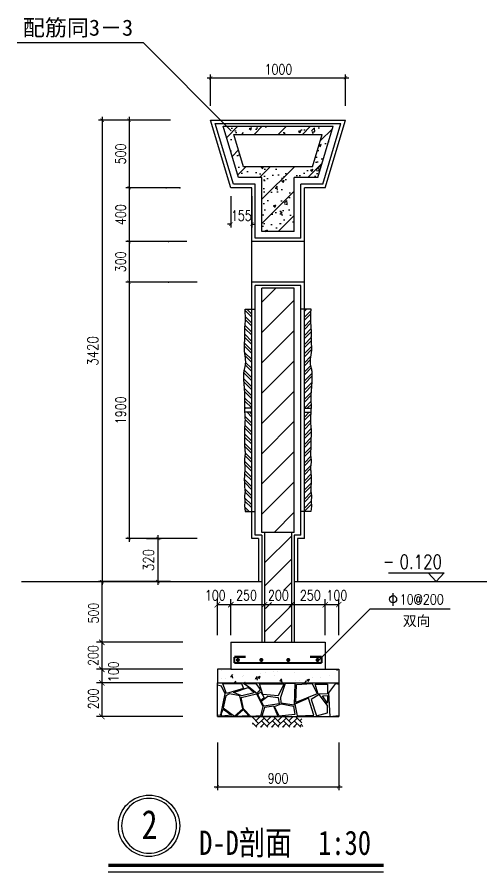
# Model space of a CAD drawing. Extents: x 817854 to 1613610, y 216963 to 404493.
# Drawn here: x 1584751 to 1596367, y 321981 to 343102 of the extents above; entities that cross this region are included whole.
import ezdxf

# ---------------------------------------------------------------- set-up
doc = ezdxf.new("R2010")
doc.units = 0
doc.header["$LTSCALE"] = 100
doc.layers.get('0').update_dxf_attribs({"linetype": 'CONTINUOUS'})
doc.layers.get('DEFPOINTS').update_dxf_attribs({"linetype": 'CONTINUOUS'})
doc.layers.add('INSERT', color=7, linetype='CONTINUOUS')
doc.layers.add('PUB_TITLE', color=4, linetype='CONTINUOUS')
doc.styles.add('DIM_FONT', font='SIMPLEX.shx', dxfattribs={"width": 0.8, "bigfont": 'hztxt.shx'})
doc.styles.add('SONG', font='SimSun.ttf', dxfattribs={"width": 0.8})
pattern_1 = [(45, (-1619917.254, -378772.83), (-33.6759605, 33.6759605), []), (45, (-1619894.804, -378772.83), (-33.6759605, 33.6759605), [])]
pattern_2 = [(135, (1623788.746, -378772.83), (33.6759605, 33.6759605), []), (135, (1623766.295, -378772.83), (33.6759605, 33.6759605), [])]

# ---------------------------------------------------------------- blocks, each defined once
blk = doc.blocks.new('A$C096A146E')
at = {"color": 0}
for p, q in [((31.9, 18.7, -2262.8), (0, 50.6, -2262.8)), ((17.8, 32.9, -2262.8), (36.2, 51.3, -2262.8)), ((17.8, 4.6, -2262.8), (60.2, 47, -2262.8)), ((88.5, 18.7, -2262.8), (55.9, 51.3, -2262.8)), ((74.3, 32.9, -2262.8), (92.8, 51.3, -2262.8)), ((74.3, 4.6, -2262.8), (116.8, 47, -2262.8)), ((145, 18.7, -2262.8), (112.5, 51.3, -2262.8)), ((130.9, 32.9, -2262.8), (149.3, 51.3, -2262.8)), ((130.9, 4.6, -2262.8), (173.3, 47, -2262.8)), ((201.6, 18.7, -2262.8), (169, 51.3, -2262.8)), ((187.5, 32.9, -2262.8), (205.9, 51.3, -2262.8)), ((187.5, 4.6, -2262.8), (229.9, 47, -2262.8)), ((254.3, 22.6, -2262.8), (225.6, 51.3, -2262.8)), ((22.3, 0, -2262.8), (0, 22.3, -2262.8)), ((0, 15.1, -2262.8), (3.6, 18.7, -2262.8)), ((41.5, 0, -2262.8), (60.2, 18.7, -2262.8)), ((78.9, 0, -2262.8), (46, 32.9, -2262.8)), ((50.6, 0, -2262.8), (46, 4.6, -2262.8)), ((98, 0, -2262.8), (116.8, 18.7, -2262.8)), ((135.5, 0, -2262.8), (102.6, 32.9, -2262.8)), ((107.2, 0, -2262.8), (102.6, 4.6, -2262.8)), ((154.6, 0, -2262.8), (173.3, 18.7, -2262.8)), ((192, 0, -2262.8), (159.2, 32.9, -2262.8)), ((163.8, 0, -2262.8), (159.2, 4.6, -2262.8)), ((211.2, 0, -2262.8), (229.9, 18.7, -2262.8)), ((248.6, 0, -2262.8), (215.7, 32.9, -2262.8)), ((220.3, 0, -2262.8), (215.7, 4.6, -2262.8)), ((244, 32.9, -2262.8), (254.3, 43.1, -2262.8)), ((244, 4.6, -2262.8), (254.3, 14.8, -2262.8)), ((254.3, 4.6, -891.4), (258.7, 9.1, -891.4))]:
    blk.add_line(p, q, dxfattribs=at)
blk = doc.blocks.new('A$C29364D95')
at = {"layer": 'INSERT', "color": 8, "xscale": 0.5, "yscale": 0.5, "zscale": 0.5}
blk.add_blockref('A$C096A146E', (0, 0, -342.9), dxfattribs=at)
blk = doc.blocks.new('A$C1C4E1B53')
at = {"layer": 'INSERT', "color": 7, "xscale": 3.6, "yscale": 3.6, "zscale": 3.6}
blk.add_blockref('A$C29364D95', (0, 0, 4141.7), dxfattribs=at)
blk = doc.blocks.new('_ARCHTICK')
at = {"color": 0, "linetype": 'BYBLOCK', "const_width": 0.15}
blk.add_lwpolyline([(-0.5, -0.5), (0.5, 0.5)], dxfattribs=at)
blk = doc.blocks.new('A$C2DE6056F')
at = {"layer": 'INSERT'}
h = blk.add_hatch(dxfattribs=at)
h.set_pattern_fill('AR-CONC', color=9, style=0)
h.set_pattern_definition([(50, (-1619917.25, -378772.83), (182.184669, -15.939086), [19.05, -209.55]), (355, (-1619917.25, -378772.83), (-35.242826, 191.056643), [15.24, -167.64]), (100.451, (-1619902.07, -378774.16), (146.942502, 175.116688), [16.19, -178.09]), (46.1842, (-1619917.25, -378722.03), (271.07904, -42.042328), [28.575, -314.325]), (96.6356, (-1619894.66, -378725.53), (237.404234, 247.425556), [24.285, -267.135]), (351.184, (-1619917.25, -378722.03), (237.404606, 247.42512), [22.86, -251.46]), (21, (-1619891.85, -378734.73), (151.61488, -102.265519), [19.05, -209.55]), (326, (-1619891.85, -378734.73), (61.802028, 184.187966), [15.24, -167.64]), (71.4514, (-1619879.22, -378743.25), (213.41649, 81.922858), [16.19, -178.09]), (37.5, (-1619917.254, -378772.83), (3.0886033, 84.555039), [0, -165.608, 0, -170.18, 0, -168.275]), (7.5, (-1619917.25, -378772.83), (66.8196625, 100.180575), [0, -97.028, 0, -161.798, 0, -64.135]), (327.5, (-1619973.896, -378772.83), (135.5905952, -5.728744), [0, -63.5, 0, -198.12, 0, -262.89]), (317.5, (-1619999.3, -378772.83), (148.129181, 25.426491), [0, -82.55, 0, -131.572, 0, -186.69])])
h.paths.add_polyline_path([(2055.7, 4541.2), (2229.9, 4541.2), (2343.9, 4921.2), (1527.5, 4921.2), (1641.5, 4541.2), (1815.7, 4541.2), (1815.7, 4141.2), (2055.7, 4141.2)])
h.paths.add_polyline_path([(1680.2, 4621.2), (1608.2, 4861.2), (2263.3, 4861.2), (2191.3, 4621.2)], flags=16)
h = blk.add_hatch(dxfattribs=at)
h.set_pattern_fill('ANSI31', color=9, scale=40, style=0)
h.set_pattern_definition([(45, (-1619917.25, -378772.83), (-89.802561, 89.802561), [])])
h.paths.add_polyline_path([(2055.7, 4541.2), (2229.9, 4541.2), (2343.9, 4921.2), (1527.5, 4921.2), (1641.5, 4541.2), (1815.7, 4541.2), (1815.7, 4141.2), (2055.7, 4141.2)])
h.paths.add_polyline_path([(1680.2, 4621.2), (1608.2, 4861.2), (2263.3, 4861.2), (2191.3, 4621.2)], flags=16)
h = blk.add_hatch(dxfattribs=at)
h.set_pattern_fill('ANSI31', color=9, scale=50, style=0)
h.set_pattern_definition([(45, (-1619917.25, -378772.83), (-112.253202, 112.253202), [])])
h.paths.add_polyline_path([(2055.7, 3721.2), (1815.7, 3721.2), (1815.7, 1911.2), (2055.7, 1911.2)])
h = blk.add_hatch(dxfattribs=at)
h.set_pattern_fill('ANSI32', color=8, scale=5, style=0)
h.set_pattern_definition(pattern_2)
h.paths.add_polyline_path([(1681.9, 3060.2), (1681.9, 3064.7), (1681.9, 3068.9), (1681.9, 3073), (1682, 3077.1), (1682.1, 3081.1), (1682.2, 3085.2), (1682.4, 3089.4), (1682.6, 3093.5), (1682.9, 3097.7), (1683.3, 3101.8), (1683.7, 3105.8), (1684.3, 3109.7), (1684.9, 3113.5), (1685.7, 3117.1), (1686.5, 3120.5), (1687.4, 3123.9), (1688.3, 3127.3), (1689.2, 3130.6), (1690.2, 3134), (1691.1, 3137.5), (1691.9, 3141.1), (1692.7, 3144.9), (1693.4, 3148.8), (1694, 3152.9), (1694.5, 3157.2), (1694.9, 3161.7), (1695.2, 3166.3), (1695.4, 3171), (1695.4, 3176), (1695.4, 3181), (1695.2, 3186.2), (1694.9, 3191.4), (1694.5, 3196.7), (1694.1, 3201.9), (1693.5, 3207.1), (1692.9, 3212.1), (1692.2, 3217), (1691.5, 3221.6), (1690.8, 3226.1), (1690.1, 3230.5), (1689.3, 3234.8), (1688.6, 3239.2), (1688, 3243.6), (1687.4, 3248.2), (1686.9, 3253), (1686.5, 3258), (1686.3, 3263.2), (1686.1, 3268.7), (1686, 3274.4), (1686, 3280.4), (1686.1, 3286.6), (1686.3, 3293), (1686.6, 3299.6), (1686.9, 3306.5), (1687.3, 3313.5), (1687.7, 3320.7), (1688.1, 3328), (1688.5, 3335.4), (1688.8, 3342.8), (1689, 3350.2), (1689.1, 3357.6), (1689, 3365), (1688.8, 3372.4), (1688.7, 3379.9), (1688.5, 3387.7), (1688.4, 3395.9), (1688.5, 3404.5), (1688.8, 3413.7), (1689.3, 3423.5), (1690.2, 3434.2), (1691.2, 3446.1), (1692.2, 3459.6), (1693, 3475.1), (1693.4, 3493.1), (1693.3, 3514), (1692.5, 3538.2), (1690.7, 3566.2), (1740.7, 3566.2), (1740.7, 2831.2), (1688.8, 2831.2), (1688.7, 2833.3), (1688.6, 2843.6), (1688.7, 2853.6), (1689, 2863.3), (1689.3, 2872.9), (1689.7, 2882.2), (1690.1, 2891.5), (1690.3, 2900.7), (1690.4, 2910), (1690.3, 2919.2), (1690, 2928.5), (1689.6, 2937.9), (1689, 2947.1), (1688.4, 2956.4), (1687.7, 2965.5), (1687, 2974.6), (1686.2, 2983.5), (1685.6, 2992.2), (1685, 3000.7), (1684.4, 3008.9), (1683.9, 3016.8), (1683.4, 3024.4), (1683, 3031.5), (1682.7, 3038.2), (1682.4, 3044.5), (1682.2, 3050.1), (1682, 3055.3)])
h = blk.add_hatch(dxfattribs=at)
h.set_pattern_fill('ANSI32', color=8, scale=5, style=0)
h.set_pattern_definition(pattern_1)
h.paths.add_polyline_path([(2189.6, 3060.2), (2189.6, 3064.7), (2189.6, 3068.9), (2189.6, 3073), (2189.5, 3077.1), (2189.4, 3081.1), (2189.3, 3085.2), (2189.1, 3089.4), (2188.9, 3093.5), (2188.6, 3097.7), (2188.2, 3101.8), (2187.7, 3105.8), (2187.2, 3109.7), (2186.6, 3113.5), (2185.8, 3117.1), (2185, 3120.5), (2184.1, 3123.9), (2183.2, 3127.3), (2182.3, 3130.6), (2181.3, 3134), (2180.4, 3137.5), (2179.6, 3141.1), (2178.8, 3144.9), (2178.1, 3148.8), (2177.5, 3152.9), (2177, 3157.2), (2176.6, 3161.7), (2176.3, 3166.3), (2176.1, 3171), (2176.1, 3176), (2176.1, 3181), (2176.3, 3186.2), (2176.6, 3191.4), (2177, 3196.7), (2177.4, 3201.9), (2178, 3207.1), (2178.6, 3212.1), (2179.2, 3217), (2180, 3221.6), (2180.7, 3226.1), (2181.4, 3230.5), (2182.2, 3234.8), (2182.9, 3239.2), (2183.5, 3243.6), (2184.1, 3248.2), (2184.6, 3253), (2185, 3258), (2185.2, 3263.2), (2185.4, 3268.7), (2185.5, 3274.4), (2185.5, 3280.4), (2185.4, 3286.6), (2185.2, 3293), (2184.9, 3299.6), (2184.6, 3306.5), (2184.2, 3313.5), (2183.8, 3320.7), (2183.3, 3328), (2183, 3335.4), (2182.7, 3342.8), (2182.5, 3350.2), (2182.4, 3357.6), (2182.5, 3365), (2182.6, 3372.4), (2182.8, 3379.9), (2183, 3387.7), (2183.1, 3395.9), (2183, 3404.5), (2182.7, 3413.7), (2182.2, 3423.5), (2181.3, 3434.2), (2180.3, 3446.1), (2179.3, 3459.6), (2178.5, 3475.1), (2178.1, 3493.1), (2178.2, 3514), (2179, 3538.2), (2180.7, 3566.2), (2130.7, 3566.2), (2130.7, 2831.2), (2182.7, 2831.2), (2182.7, 2833.3), (2182.9, 2843.6), (2182.8, 2853.6), (2182.5, 2863.3), (2182.2, 2872.9), (2181.8, 2882.2), (2181.4, 2891.5), (2181.2, 2900.7), (2181.1, 2910), (2181.2, 2919.2), (2181.5, 2928.5), (2181.9, 2937.9), (2182.5, 2947.1), (2183.1, 2956.4), (2183.8, 2965.5), (2184.5, 2974.6), (2185.2, 2983.5), (2185.9, 2992.2), (2186.5, 3000.7), (2187.1, 3008.9), (2187.6, 3016.8), (2188.1, 3024.4), (2188.5, 3031.5), (2188.8, 3038.2), (2189.1, 3044.5), (2189.3, 3050.1), (2189.5, 3055.3)])
h = blk.add_hatch(dxfattribs=at)
h.set_pattern_fill('ANSI32', color=8, scale=5, style=0)
h.set_pattern_definition(pattern_2)
h.paths.add_polyline_path([(1691.4, 2527.6), (1690.8, 2535.4), (1690.2, 2543), (1689.7, 2550.6), (1689.5, 2558), (1689.3, 2565.3), (1689.3, 2572.5), (1689.3, 2579.6), (1689.4, 2586.6), (1689.5, 2593.6), (1689.5, 2600.5), (1689.4, 2607.5), (1689.2, 2614.4), (1689, 2621.4), (1688.7, 2628.5), (1688.4, 2635.8), (1688.2, 2643.2), (1688.1, 2650.8), (1688.2, 2658.7), (1688.4, 2667), (1688.9, 2675.5), (1689.6, 2684.4), (1690.3, 2693.6), (1691.1, 2703.1), (1691.9, 2713), (1692.5, 2723.1), (1692.9, 2733.6), (1693.1, 2744.3), (1692.9, 2755.3), (1692.5, 2766.5), (1691.9, 2777.8), (1691.2, 2789.2), (1690.4, 2800.5), (1690.4, 2801.2), (1740.7, 2801.2), (1740.7, 2066.2), (1692.1, 2066.2), (1686.7, 2105.2), (1689.7, 2141.2), (1686.7, 2181.2), (1692.1, 2216.2), (1691.5, 2223.6), (1690.8, 2233.2), (1690, 2244.4), (1689.2, 2256.9), (1688.5, 2270.2), (1688, 2283.9), (1687.7, 2297.6), (1687.7, 2310.8), (1688, 2323.1), (1688.6, 2334.7), (1689.3, 2345.4), (1690.2, 2355.4), (1691, 2364.8), (1691.7, 2373.5), (1692.2, 2381.6), (1692.4, 2389.1), (1692.2, 2396.2), (1691.7, 2402.9), (1691, 2409.2), (1690.2, 2415.3), (1689.5, 2421.2), (1688.8, 2426.9), (1688.3, 2432.7), (1688.1, 2438.5), (1688.3, 2444.3), (1688.8, 2450.3), (1689.5, 2456.5), (1690.3, 2462.7), (1691.2, 2469.2), (1692, 2475.9), (1692.7, 2482.7), (1693.1, 2489.8), (1693.2, 2497.1), (1693, 2504.6), (1692.6, 2512.2), (1692, 2519.9)])
h = blk.add_hatch(dxfattribs=at)
h.set_pattern_fill('ANSI32', color=8, scale=5, style=0)
h.set_pattern_definition(pattern_1)
h.paths.add_polyline_path([(2180.1, 2527.6), (2180.7, 2535.4), (2181.3, 2543), (2181.7, 2550.6), (2182, 2558), (2182.2, 2565.3), (2182.2, 2572.5), (2182.2, 2579.6), (2182.1, 2586.6), (2182, 2593.6), (2182, 2600.5), (2182.1, 2607.5), (2182.3, 2614.4), (2182.5, 2621.4), (2182.8, 2628.5), (2183.1, 2635.8), (2183.3, 2643.2), (2183.4, 2650.8), (2183.3, 2658.7), (2183.1, 2667), (2182.6, 2675.5), (2181.9, 2684.4), (2181.2, 2693.6), (2180.4, 2703.1), (2179.6, 2713), (2179, 2723.1), (2178.6, 2733.6), (2178.4, 2744.3), (2178.6, 2755.3), (2179, 2766.5), (2179.6, 2777.8), (2180.3, 2789.2), (2181.1, 2800.5), (2181.1, 2801.2), (2130.7, 2801.2), (2130.7, 2066.2), (2179.4, 2066.2), (2184.7, 2105.2), (2181.7, 2141.2), (2184.7, 2181.2), (2179.4, 2216.2), (2180, 2223.6), (2180.7, 2233.2), (2181.5, 2244.4), (2182.3, 2256.9), (2183, 2270.2), (2183.5, 2283.9), (2183.8, 2297.6), (2183.8, 2310.8), (2183.5, 2323.1), (2182.9, 2334.7), (2182.1, 2345.4), (2181.3, 2355.4), (2180.5, 2364.8), (2179.8, 2373.5), (2179.3, 2381.6), (2179.1, 2389.1), (2179.3, 2396.2), (2179.8, 2402.9), (2180.5, 2409.2), (2181.2, 2415.3), (2182, 2421.2), (2182.7, 2426.9), (2183.2, 2432.7), (2183.4, 2438.5), (2183.2, 2444.3), (2182.7, 2450.3), (2182, 2456.5), (2181.2, 2462.7), (2180.3, 2469.2), (2179.5, 2475.9), (2178.8, 2482.7), (2178.4, 2489.8), (2178.3, 2497.1), (2178.5, 2504.6), (2178.9, 2512.2), (2179.5, 2519.9)])
at = {"color": 3, "linetype": 'BYBLOCK'}
for p, q in [((1410.7, 5281.2, -342.9), (2460.7, 5281.2, -342.9)), ((1435.7, 5073.2, -342.9), (1435.7, 5306.2, -342.9)), ((2435.7, 5073.2, -342.9), (2435.7, 5306.2, -342.9)), ((1137.7, 4966.2, -342.9), (603.7, 4966.2, -342.9)), ((675.2, 4966.2, -342.9), (606.6, 4966.2, -342.9)), ((631.6, 4991.2, -342.9), (631.6, 1521.2, -342.9)), ((1056.7, 4966.2, -342.9), (805.7, 4966.2, -342.9)), ((830.7, 4991.2, -342.9), (830.7, 4441.2, -342.9)), ((1206.7, 4466.2, -342.9), (805.7, 4466.2, -342.9)), ((1104.7, 4466.2, -342.9), (805.7, 4466.2, -342.9)), ((830.7, 4491.2, -342.9), (830.7, 4041.2, -342.9)), ((1585.7, 4404.1, -342.9), (1585.7, 4171.2, -342.9)), ((1740.7, 4404.1, -342.9), (1740.7, 4171.2, -342.9)), ((1585.7, 4196.2, -342.9), (1560.7, 4196.2, -342.9)), ((1740.7, 4196.2, -342.9), (1765.7, 4196.2, -342.9)), ((1122.7, 4066.2, -342.9), (805.7, 4066.2, -342.9)), ((1259.7, 4066.2, -342.9), (805.7, 4066.2, -342.9)), ((830.7, 4091.2, -342.9), (830.7, 3741.2, -342.9)), ((1122.7, 3766.2, -342.9), (805.7, 3766.2, -342.9)), ((1335.7, 3766.2, -342.9), (805.7, 3766.2, -342.9)), ((830.7, 3791.2, -342.9), (830.7, 1841.2, -342.9)), ((1335.7, 1866.2, -342.9), (805.7, 1866.2, -342.9)), ((959.4, 1866.2, -342.9), (1069.8, 1866.2, -342.9)), ((1044.8, 1891.2, -342.9), (1044.8, 1521.2, -342.9)), ((1137.7, 1546.2, -342.9), (603.7, 1546.2, -342.9)), ((675.2, 1546.2, -342.9), (606.6, 1546.2, -342.9)), ((628.7, 1546.2, -342.9), (628.7, 546.2, -342.9)), ((959.4, 1546.2, -342.9), (1069.8, 1546.2, -342.9)), ((1485.7, 352.5, -342.9), (1485.7, 0, -342.9)), ((2385.7, 352.5, -342.9), (2385.7, 0, -342.9)), ((1460.7, 25, -342.9), (2410.7, 25, -342.9))]:
    blk.add_line(p, q, dxfattribs=at)
at = {"color": 3, "linetype": 'CONTINUOUS'}
for p, q in [((1485.7, 1149.1, -342.9), (1485.7, 1415.3, -342.9)), ((1585.7, 1149.1, -342.9), (1585.7, 1415.3, -342.9)), ((2285.7, 1149.1, -342.9), (2285.7, 1415.3, -342.9)), ((2385.7, 1149.1, -342.9), (2385.7, 1415.3, -342.9)), ((2385.7, 1375.3, -342.9), (1485.7, 1375.3, -342.9)), ((1228.7, 1096.2, -342.9), (588.7, 1096.2, -342.9)), ((1228.7, 896.2, -342.9), (588.7, 896.2, -342.9)), ((1228.7, 796.2, -342.9), (588.7, 796.2, -342.9)), ((1228.7, 546.2, -342.9), (588.7, 546.2, -342.9))]:
    blk.add_line(p, q, dxfattribs=at)
at = {"color": 7, "linetype": 'CONTINUOUS'}
for p, q in [((1585.7, 1096.2, -342.9), (2285.7, 1096.2, -342.9)), ((1585.7, 1096.2, -342.9), (1585.7, 896.2, -342.9)), ((2285.7, 1096.2, -342.9), (2285.7, 896.2, -342.9)), ((1585.7, 896.2, -342.9), (2285.7, 896.2, -342.9)), ((1585.7, 896.2, -342.9), (2285.7, 896.2, -342.9)), ((1485.7, 546.2, -342.9), (1485.7, 796.2, -342.9)), ((2385.7, 796.2, -342.9), (2385.7, 546.2, -342.9))]:
    blk.add_line(p, q, dxfattribs=at)
at = {"color": 0, "linetype": 'BYBLOCK', "const_width": 3.75, "elevation": -342.9}
blk.add_lwpolyline([(843.2, 4953.7), (818.2, 4978.7)], dxfattribs=at)
at = {"color": 3, "linetype": 'BYBLOCK', "elevation": -342.9}
for points, const_width in [([(818.2, 4478.7), (843.2, 4453.7)], 3.75), ([(843.2, 4453.7), (818.2, 4478.7)], 3.75), ([(843.2, 4053.7), (818.2, 4078.7)], 3.75), ([(818.2, 4078.7), (843.2, 4053.7)], 3.75), ([(818.2, 3778.7), (843.2, 3753.7)], 3.75), ([(843.2, 3753.7), (818.2, 3778.7)], 3.75), ([(648.7, 1076.2), (608.7, 1116.2)], 6), ([(648.7, 876.2), (608.7, 916.2)], 6), ([(648.7, 776.2), (608.7, 816.2)], 6), ([(648.7, 526.2), (608.7, 566.2)], 6)]:
    blk.add_lwpolyline(points, dxfattribs=dict(at, const_width=const_width))
at = {"color": 1, "linetype": 'CONTINUOUS', "const_width": 15, "elevation": -342.9}
for points in [[(1610.7, 988.6), (1696.3, 988.6)], [(1610.7, 942), (1610.7, 988.6)], [(2258.6, 988.6), (2173, 988.6)], [(2258.6, 942), (2258.6, 988.6)], [(1610.7, 942), (2258.6, 942)]]:
    blk.add_lwpolyline(points, dxfattribs=at)
at = {"color": 1, "linetype": 'CONTINUOUS', "const_width": 15, "elevation": 9428.5}
for points in [[(1630.1, 965.3, -1), (1645.1, 965.3, -1)], [(1804.1, 965.3, -1), (1819.1, 965.3, -1)], [(2004.1, 965.3, -1), (2019.1, 965.3, -1)], [(2221, 965.3, -1), (2236, 965.3, -1)]]:
    blk.add_lwpolyline(points, format="xyb", close=True, dxfattribs=at)
at = {"color": 3, "linetype": 'BYBLOCK'}
for p in [(830.7, 4466.2, -342.9), (1104.7, 4466.2, -342.9), (1206.7, 4466.2, -342.9), (830.7, 4066.2, -342.9), (1122.7, 4066.2, -342.9), (830.7, 3766.2, -342.9), (1122.7, 3766.2, -342.9), (830.7, 1866.2, -342.9), (628.7, 1546.2, -342.9)]:
    blk.add_point(p, dxfattribs=at)
at = {"layer": 'DEFPOINTS', "color": 0, "linetype": 'BYBLOCK'}
for p in [(2435.7, 5281.2, -342.9), (1435.7, 5073.2, -342.9), (2435.7, 5073.2, -342.9), (675.3, 4966.2, -342.9), (1056.7, 4966.2, -342.9), (1137.7, 4966.2, -342.9), (1585.7, 4404.2, -342.9), (1740.7, 4404.2, -342.9), (1740.7, 4196.2, -342.9), (1259.7, 4066.2, -342.9), (1335.7, 3766.2, -342.9), (959.4, 1866.2, -342.9), (1335.7, 1866.2, -342.9), (631.6, 1546.2, -342.9), (675.3, 1546.2, -342.9), (959.4, 1546.2, -342.9), (1044.8, 1546.2, -342.9), (1137.7, 1546.2, -342.9), (1485.7, 352.5, -342.9), (2385.7, 352.5, -342.9), (2385.7, 25, -342.9)]:
    blk.add_point(p, dxfattribs=at)
at = {"layer": 'INSERT', "color": 21, "linetype": 'CONTINUOUS', "ltscale": 2}
for p, q in [((0, 5541.6, -342.9), (934.8, 5541.6, -342.9)), ((934.8, 5541.6, -342.9), (1588.8, 4887.5, -342.9)), ((2617.8, 1345, -342.9), (2237.7, 965, -342.9)), ((2617.8, 1345, -342.9), (3213.3, 1345, -342.9))]:
    blk.add_line(p, q, dxfattribs=at)
at = {"layer": 'INSERT', "color": 9}
for p, q in [((1435.7, 4966.2, -342.9), (2435.7, 4966.2, -342.9)), ((1585.7, 4466.2, -342.9), (1435.7, 4966.2, -342.9)), ((2285.7, 4466.2, -342.9), (2435.7, 4966.2, -342.9)), ((1469.3, 4941.2, -342.9), (2402.1, 4941.2, -342.9)), ((1604.3, 4491.2, -342.9), (1469.3, 4941.2, -342.9)), ((2267.1, 4491.2, -342.9), (2402.1, 4941.2, -342.9)), ((1740.7, 4466.2, -342.9), (1585.7, 4466.2, -342.9)), ((1765.7, 4491.2, -342.9), (1604.3, 4491.2, -342.9)), ((1740.7, 1866.2, -342.9), (1740.7, 4466.2, -342.9)), ((1765.7, 4091.2, -342.9), (1765.7, 4491.2, -342.9)), ((2105.7, 4091.2, -342.9), (2105.7, 4491.2, -342.9)), ((2267.1, 4491.2, -342.9), (2105.7, 4491.2, -342.9)), ((2285.7, 4466.2, -342.9), (2130.7, 4466.2, -342.9)), ((2130.7, 1866.2, -342.9), (2130.7, 4466.2, -342.9)), ((2130.7, 4066.2, -342.9), (1740.7, 4066.2, -342.9)), ((2105.7, 4091.2, -342.9), (1765.7, 4091.2, -342.9)), ((2130.7, 3766.2, -342.9), (1740.7, 3766.2, -342.9)), ((2105.7, 3741.2, -342.9), (1765.7, 3741.2, -342.9)), ((1765.7, 1891.2, -342.9), (1765.7, 3741.2, -342.9)), ((2105.7, 1891.2, -342.9), (2105.7, 3741.2, -342.9)), ((1740.7, 2831.2, -342.9), (1688.8, 2831.2, -342.9)), ((1740.7, 2801.2, -342.9), (1690.4, 2801.2, -342.9)), ((2130.7, 2831.2, -342.9), (2182.7, 2831.2, -342.9)), ((2130.7, 2801.2, -342.9), (2181.1, 2801.2, -342.9)), ((1835.7, 1908.8, -342.9), (1838.1, 1911.2, -342.9)), ((1790.7, 1866.2, -342.9), (1740.7, 1866.2, -342.9)), ((1815.7, 1891.2, -342.9), (1765.7, 1891.2, -342.9)), ((1790.7, 1866.2, -342.9), (1790.7, 1546.2, -342.9)), ((1815.7, 1891.2, -342.9), (1815.7, 1096.2, -342.9)), ((1835.7, 1684.3, -342.9), (2035.7, 1884.3, -342.9)), ((2055.7, 1891.2, -342.9), (2055.7, 1096.2, -342.9)), ((2105.7, 1891.2, -342.9), (2055.7, 1891.2, -342.9)), ((2080.7, 1866.2, -342.9), (2080.7, 1546.2, -342.9)), ((2130.7, 1866.2, -342.9), (2080.7, 1866.2, -342.9)), ((1835.7, 1512.2, -342.9), (2035.7, 1712.2, -342.9)), ((1978.1, 1482.1, -342.9), (2035.7, 1539.8, -342.9)), ((1835.7, 1170.3, -342.9), (2035.7, 1370.3, -342.9)), ((1835.7, 1340.8, -342.9), (1838.1, 1343.2, -342.9)), ((1842.2, 1346.2, -342.9), (1887.6, 1391.6, -342.9)), ((1905.7, 1096.2, -342.9), (2035.7, 1226.2, -342.9)), ((1998.8, 892.7), (1998.8, 892.7)), ((2367.2, 896.2), (2375.7, 890.4)), ((2376, 891.2), (2377.7, 896.2)), ((1518.4, 885.4), (1518.4, 885.4)), ((1518.8, 829.5), (1518.8, 829.5)), ((1542.2, 826.3), (1542.2, 826.3)), ((1582.4, 837.8), (1582.4, 837.8)), ((1583.8, 842.9), (1599, 841.6)), ((1587.8, 843.1), (1600, 857.7)), ((1600.8, 830.5), (1597.9, 846.4)), ((1674.1, 845.4), (1674.1, 845.4)), ((1678.6, 850.5), (1678.6, 850.5)), ((1766, 827), (1781.2, 825.7)), ((1770, 827.1), (1782.2, 841.7)), ((1783, 814.6), (1780, 830.5)), ((1784.6, 837.4), (1797.3, 828.9)), ((1785.8, 837.8), (1803.6, 844.7)), ((1797.6, 829.6), (1802.7, 845)), ((1804.5, 863.2), (1804.5, 863.2)), ((1839, 871.6), (1839, 871.6)), ((1902.6, 880), (1902.6, 880)), ((1911.6, 847.3), (1911.6, 847.3)), ((1932.8, 879.5), (1932.8, 879.5)), ((1952.2, 811.2), (1964.4, 825.8)), ((2059.8, 872.8), (2059.8, 872.8)), ((2150.9, 817.5), (2168.7, 824.3)), ((2162.6, 809.3), (2167.7, 824.6)), ((2192.1, 831.9), (2192.1, 831.9)), ((2252.2, 834.6), (2252.2, 834.6)), ((2320.4, 848.1), (2320.4, 848.1)), ((1516.6, 770.2, -1686.9), (1485.7, 779.2, -1686.9)), ((1490.1, 809.4), (1490.1, 809.4)), ((1544.2, 715, -1686.9), (1516.6, 770.2, -1686.9)), ((1525.8, 788.7, -1686.9), (1664, 791.7, -1686.9)), ((1553.4, 718, -1686.9), (1525.8, 788.7, -1686.9)), ((1605.6, 724.2, -1686.9), (1713.1, 761, -1686.9)), ((1610.7, 796.2), (1621.5, 807.4)), ((1615.4, 796.5), (1615.4, 796.5)), ((1623.1, 796.2), (1621.9, 806.4)), ((1625.7, 803.6), (1625.7, 803.6)), ((1631.2, 797.4, -822.9), (1631.2, 797.4, -822.9)), ((1664, 791.7, -1686.9), (1679.3, 754.9, -1686.9)), ((1679.3, 791.7, -1686.9), (1771.5, 791.7, -1686.9)), ((1719.3, 764.1, -1686.9), (1679.3, 791.7, -1686.9)), ((1679.4, 795.7, -822.9), (1682.8, 793.5, -822.9)), ((1680.9, 796.1, -822.9), (1694.3, 801.2, -822.9)), ((1690.4, 793.5, -822.9), (1693.2, 801.7, -822.9)), ((1713.1, 761, -1686.9), (1759.2, 721.1, -1686.9)), ((1777.6, 718, -1686.9), (1719.3, 764.1, -1686.9)), ((1761.3, 797.9), (1761.3, 797.9)), ((1763.5, 821.9), (1763.5, 821.9)), ((1771.5, 791.7, -1686.9), (1802.2, 745.7, -1686.9)), ((1799.1, 788.7, -1686.9), (1977.3, 785.6, -1686.9)), ((1823.7, 708.8, -1686.9), (1799.1, 788.7, -1686.9)), ((1977.3, 785.6, -1686.9), (1937.3, 699.6, -1686.9)), ((1948.2, 811.1), (1963.4, 809.7)), ((1989.5, 791.7, -1686.9), (1952.7, 687.3, -1686.9)), ((1965.2, 798.6), (1962.2, 814.6)), ((2063.3, 791.7, -1686.9), (1989.5, 791.7, -1686.9)), ((2057.1, 632, -1686.9), (2063.3, 791.7, -1686.9)), ((2061.7, 814), (2061.7, 814)), ((2066.3, 650.5, -1686.9), (2072.5, 782.5, -1686.9)), ((2072.5, 782.5, -1686.9), (2189.2, 791.7, -1686.9)), ((2092.4, 813.6), (2092.4, 813.6)), ((2135.1, 796.2), (2146.6, 809.9)), ((2144.9, 796.2), (2144.4, 798.6)), ((2149.7, 817), (2162.3, 808.5)), ((2156, 822), (2156, 822)), ((2189.2, 791.7, -1686.9), (2226, 715, -1686.9)), ((2232.2, 711.9, -1686.9), (2210.7, 785.6, -1686.9)), ((2210.7, 785.6, -1686.9), (2302.8, 785.6, -1686.9)), ((2302.8, 785.6, -1686.9), (2302.8, 713.2, -1686.9)), ((2360.9, 791.7, -1686.9), (2308.6, 721.1, -1686.9)), ((2385.7, 784.5, -1686.9), (2360.9, 791.7, -1686.9)), ((1510.4, 558.3, -1686.9), (1544.2, 715, -1686.9)), ((1547.3, 699.6, -1686.9), (1528.9, 610.5, -1686.9)), ((1574.9, 715, -1686.9), (1547.3, 699.6, -1686.9)), ((1679.3, 754.9, -1686.9), (1553.4, 718, -1686.9)), ((1651.7, 699.6, -1686.9), (1574.9, 715, -1686.9)), ((1667.1, 699.6, -1686.9), (1605.6, 724.2, -1686.9)), ((1673.2, 604.4, -1686.9), (1651.7, 699.6, -1686.9)), ((1660.9, 687.3, -1686.9), (1774.6, 715, -1686.9)), ((1759.2, 721.1, -1686.9), (1667.1, 699.6, -1686.9)), ((1774.6, 715, -1686.9), (1823.7, 619.8, -1686.9)), ((1802.2, 745.7, -1686.9), (1777.6, 718, -1686.9)), ((1786.8, 708.8, -1686.9), (1808.3, 730.3, -1686.9)), ((1808.3, 665.8, -1686.9), (1786.8, 708.8, -1686.9)), ((1808.3, 730.3, -1686.9), (1832.9, 684.2, -1686.9)), ((1937.3, 699.6, -1686.9), (1823.7, 708.8, -1686.9)), ((2226, 715, -1686.9), (2066.3, 650.5, -1686.9)), ((2241.4, 708.8, -1686.9), (2180, 672, -1686.9)), ((2302.8, 713.2, -1686.9), (2232.2, 711.9, -1686.9)), ((2302.8, 627.6, -1686.9), (2241.4, 708.8, -1686.9)), ((2266, 699.6, -1686.9), (2302.8, 701.5, -1686.9)), ((2302.8, 645.1, -1686.9), (2266, 699.6, -1686.9)), ((2302.8, 701.5, -1686.9), (2302.8, 645.1, -1686.9)), ((2308.6, 721.1, -1686.9), (2320.9, 546, -1686.9)), ((1679.3, 604.4, -1686.9), (1660.9, 687.3, -1686.9)), ((1832.9, 684.2, -1686.9), (1808.3, 665.8, -1686.9)), ((1811.4, 659.7, -1686.9), (1860.5, 696.5, -1686.9)), ((1829.8, 622.8, -1686.9), (1811.4, 659.7, -1686.9)), ((1943.5, 641.3, -1686.9), (1829.8, 622.8, -1686.9)), ((1860.5, 696.5, -1686.9), (1937.3, 687.3, -1686.9)), ((1909.7, 619.8, -1686.9), (1958.8, 641.3, -1686.9)), ((1937.3, 687.3, -1686.9), (1943.5, 641.3, -1686.9)), ((1952.7, 687.3, -1686.9), (1955.8, 647.4, -1686.9)), ((1955.8, 647.4, -1686.9), (2057.1, 632, -1686.9)), ((1958.8, 641.3, -1686.9), (2051, 622.8, -1686.9)), ((2161.5, 681.2, -1686.9), (2060.2, 638.2, -1686.9)), ((2060.2, 638.2, -1686.9), (2078.6, 552.2, -1686.9)), ((2201.5, 555.3, -1686.9), (2161.5, 681.2, -1686.9)), ((2180, 672, -1686.9), (2219.9, 552.2, -1686.9)), ((1513.5, 549.1, -1686.9), (1519.6, 576.8, -1686.9)), ((1519.6, 576.8, -1686.9), (1528.9, 601.3, -1686.9)), ((1528.9, 610.5, -1686.9), (1611.8, 549.1, -1686.9)), ((1528.9, 601.3, -1686.9), (1593.4, 555.3, -1686.9)), ((1611.8, 549.1, -1686.9), (1673.2, 604.4, -1686.9)), ((1617.9, 546, -1686.9), (1676.3, 598.3, -1686.9)), ((1676.3, 598.3, -1686.9), (1719.3, 552.2, -1686.9)), ((1734.6, 546, -1686.9), (1679.3, 604.4, -1686.9)), ((1823.7, 619.8, -1686.9), (1805.3, 552.2, -1686.9)), ((1836, 613.6, -1686.9), (1814.5, 549.1, -1686.9)), ((1903.5, 622.8, -1686.9), (1836, 613.6, -1686.9)), ((1934.3, 552.2, -1686.9), (1903.5, 622.8, -1686.9)), ((1943.5, 549.1, -1686.9), (1909.7, 619.8, -1686.9)), ((2051, 622.8, -1686.9), (2060.2, 561.4, -1686.9)), ((2219.9, 552.2, -1686.9), (2302.8, 574, -1686.9)), ((2302.8, 574), (2302.8, 627.6, -1686.9)), ((1485.7, 555.5, -1686.9), (1510.4, 558.3, -1686.9)), ((1593.4, 555.3, -1686.9), (1513.5, 549.1, -1686.9)), ((1719.3, 552.2, -1686.9), (1617.9, 546, -1686.9)), ((1805.3, 552.2, -1686.9), (1734.6, 546, -1686.9)), ((1814.5, 549.1, -1686.9), (1934.3, 552.2, -1686.9)), ((2060.2, 561.4, -1686.9), (1943.5, 549.1, -1686.9)), ((2078.6, 552.2, -1686.9), (2201.5, 555.3, -1686.9)), ((2320.9, 546, -1686.9), (2385.7, 553.5, -1686.9))]:
    blk.add_line(p, q, dxfattribs=at)
at = {"layer": 'INSERT', "color": 6}
for p, q in [((1641.5, 4541.2, -342.9), (1527.5, 4921.2, -342.9)), ((1527.5, 4921.2, -342.9), (2343.9, 4921.2, -342.9)), ((2229.9, 4541.2, -342.9), (2343.9, 4921.2, -342.9)), ((1680.2, 4621.2, -342.9), (1608.2, 4861.2, -342.9)), ((1608.2, 4861.2, -342.9), (2263.3, 4861.2, -342.9)), ((2191.3, 4621.2, -342.9), (2263.3, 4861.2, -342.9)), ((2191.3, 4621.2, -342.9), (1680.2, 4621.2, -342.9)), ((1815.7, 4541.2, -342.9), (1641.5, 4541.2, -342.9)), ((1815.7, 4141.2, -342.9), (1815.7, 4541.2, -342.9)), ((2229.9, 4541.2, -342.9), (2055.7, 4541.2, -342.9)), ((2055.7, 4141.2, -342.9), (2055.7, 4541.2, -342.9)), ((2055.7, 4141.2, -342.9), (1815.7, 4141.2, -342.9)), ((2055.7, 3721.2, -342.9), (1815.7, 3721.2, -342.9)), ((1815.7, 1911.2, -342.9), (1815.7, 3721.2, -342.9)), ((2055.7, 1911.2, -342.9), (2055.7, 3721.2, -342.9)), ((2055.7, 1911.2, -342.9), (1815.7, 1911.2, -342.9)), ((1835.7, 1911.2, -342.9), (1835.7, 1096.2, -342.9)), ((2035.7, 1911.2, -342.9), (2035.7, 1096.2, -342.9))]:
    blk.add_line(p, q, dxfattribs=at)
at = {"layer": 'INSERT', "color": 7}
for p, q in [((1690.7, 3566.2, -342.9), (1765.7, 3566.2, -342.9)), ((2180.7, 3566.2, -342.9), (2105.7, 3566.2, -342.9)), ((1692.1, 2066.2, -342.9), (1765.7, 2066.2, -342.9)), ((2179.4, 2066.2, -342.9), (2105.7, 2066.2, -342.9)), ((1485.7, 896.2, -342.9), (1485.7, 796.2, -342.9)), ((1585.7, 896.2, -342.9), (1485.7, 896.2, -342.9)), ((1585.7, 896.2, -342.9), (2385.7, 896.2, -342.9)), ((2385.7, 896.2, -342.9), (2385.7, 796.2, -342.9)), ((1485.7, 796.2, -342.9), (2385.7, 796.2, -342.9)), ((1485.7, 546.2, -342.9), (2385.7, 546.2, -342.9))]:
    blk.add_line(p, q, dxfattribs=at)
at = {"layer": 'INSERT', "color": 193}
for p, q in [((31.7, 1546.2, -342.9), (1815.7, 1546.2, -342.9)), ((2055.7, 1546.2, -342.9), (3484.7, 1546.2, -342.9))]:
    blk.add_line(p, q, dxfattribs=at)
at = {"layer": 'INSERT', "color": 3}
blk.add_line((2789, 1365.7, -342.9), (2789, 1461.2, -342.9), dxfattribs=at)
at = {"layer": 'INSERT', "color": 7}
for points in [[(1692.1, 2216.2), (1691.5, 2223.6), (1690.8, 2233.2), (1690, 2244.4), (1689.2, 2256.9), (1688.5, 2270.2), (1688, 2283.9), (1687.7, 2297.6), (1687.7, 2310.8), (1688, 2323.1), (1688.6, 2334.7), (1689.3, 2345.4), (1690.2, 2355.4), (1691, 2364.8), (1691.7, 2373.5), (1692.2, 2381.6), (1692.4, 2389.1), (1692.2, 2396.2), (1691.7, 2402.9), (1691, 2409.2), (1690.2, 2415.3), (1689.5, 2421.2), (1688.8, 2426.9), (1688.3, 2432.7), (1688.1, 2438.5), (1688.3, 2444.3), (1688.8, 2450.3), (1689.5, 2456.5), (1690.3, 2462.7), (1691.2, 2469.2), (1692, 2475.9), (1692.7, 2482.7), (1693.1, 2489.8), (1693.2, 2497.1), (1693, 2504.6), (1692.6, 2512.2), (1692, 2519.9), (1691.4, 2527.6), (1690.8, 2535.4), (1690.2, 2543), (1689.7, 2550.6), (1689.5, 2558), (1689.3, 2565.3), (1689.3, 2572.5), (1689.3, 2579.6), (1689.4, 2586.6), (1689.5, 2593.6), (1689.5, 2600.5), (1689.4, 2607.5), (1689.2, 2614.4), (1689, 2621.4), (1688.7, 2628.5), (1688.4, 2635.8), (1688.2, 2643.2), (1688.1, 2650.8), (1688.2, 2658.7), (1688.4, 2667), (1688.9, 2675.5), (1689.6, 2684.4), (1690.3, 2693.6), (1691.1, 2703.1), (1691.9, 2713), (1692.5, 2723.1), (1692.9, 2733.6), (1693.1, 2744.3), (1692.9, 2755.3), (1692.5, 2766.5), (1691.9, 2777.8), (1691.2, 2789.2), (1690.4, 2800.5), (1689.7, 2811.6), (1689.1, 2822.6), (1688.7, 2833.3), (1688.6, 2843.6), (1688.7, 2853.6), (1689, 2863.3), (1689.3, 2872.9), (1689.7, 2882.2), (1690.1, 2891.5), (1690.3, 2900.7), (1690.4, 2910), (1690.3, 2919.2), (1690, 2928.5), (1689.6, 2937.9), (1689, 2947.1), (1688.4, 2956.4), (1687.7, 2965.5), (1687, 2974.6), (1686.2, 2983.5), (1685.6, 2992.2), (1685, 3000.7), (1684.4, 3008.9), (1683.9, 3016.8), (1683.4, 3024.4), (1683, 3031.5), (1682.7, 3038.2), (1682.4, 3044.5), (1682.2, 3050.1), (1682, 3055.3), (1681.9, 3060.2), (1681.9, 3064.7), (1681.9, 3068.9), (1681.9, 3073), (1682, 3077.1), (1682.1, 3081.1), (1682.2, 3085.2), (1682.4, 3089.4), (1682.6, 3093.5), (1682.9, 3097.7), (1683.3, 3101.8), (1683.7, 3105.8), (1684.3, 3109.7), (1684.9, 3113.5), (1685.7, 3117.1), (1686.5, 3120.5), (1687.4, 3123.9), (1688.3, 3127.3), (1689.2, 3130.6), (1690.2, 3134), (1691.1, 3137.5), (1691.9, 3141.1), (1692.7, 3144.9), (1693.4, 3148.8), (1694, 3152.9), (1694.5, 3157.2), (1694.9, 3161.7), (1695.2, 3166.3), (1695.4, 3171), (1695.4, 3176), (1695.4, 3181), (1695.2, 3186.2), (1694.9, 3191.4), (1694.5, 3196.7), (1694.1, 3201.9), (1693.5, 3207.1), (1692.9, 3212.1), (1692.2, 3217), (1691.5, 3221.6), (1690.8, 3226.1), (1690.1, 3230.5), (1689.3, 3234.8), (1688.6, 3239.2), (1688, 3243.6), (1687.4, 3248.2), (1686.9, 3253), (1686.5, 3258), (1686.3, 3263.2), (1686.1, 3268.7), (1686, 3274.4), (1686, 3280.4), (1686.1, 3286.6), (1686.3, 3293), (1686.6, 3299.6), (1686.9, 3306.5), (1687.3, 3313.5), (1687.7, 3320.7), (1688.1, 3328), (1688.5, 3335.4), (1688.8, 3342.8), (1689, 3350.2), (1689.1, 3357.6), (1689, 3365), (1688.8, 3372.4), (1688.7, 3379.9), (1688.5, 3387.7), (1688.4, 3395.9), (1688.5, 3404.5), (1688.8, 3413.7), (1689.3, 3423.5), (1690.2, 3434.2), (1691.2, 3446.1), (1692.2, 3459.6), (1693, 3475.1), (1693.4, 3493.1), (1693.3, 3514), (1692.5, 3538.2), (1690.7, 3566.2)], [(2179.4, 2216.2), (2180, 2223.6), (2180.7, 2233.2), (2181.5, 2244.4), (2182.3, 2256.9), (2183, 2270.2), (2183.5, 2283.9), (2183.8, 2297.6), (2183.8, 2310.8), (2183.5, 2323.1), (2182.9, 2334.7), (2182.1, 2345.4), (2181.3, 2355.4), (2180.5, 2364.8), (2179.8, 2373.5), (2179.3, 2381.6), (2179.1, 2389.1), (2179.3, 2396.2), (2179.8, 2402.9), (2180.5, 2409.2), (2181.2, 2415.3), (2182, 2421.2), (2182.7, 2426.9), (2183.2, 2432.7), (2183.4, 2438.5), (2183.2, 2444.3), (2182.7, 2450.3), (2182, 2456.5), (2181.2, 2462.7), (2180.3, 2469.2), (2179.5, 2475.9), (2178.8, 2482.7), (2178.4, 2489.8), (2178.3, 2497.1), (2178.5, 2504.6), (2178.9, 2512.2), (2179.5, 2519.9), (2180.1, 2527.6), (2180.7, 2535.4), (2181.3, 2543), (2181.7, 2550.6), (2182, 2558), (2182.2, 2565.3), (2182.2, 2572.5), (2182.2, 2579.6), (2182.1, 2586.6), (2182, 2593.6), (2182, 2600.5), (2182.1, 2607.5), (2182.3, 2614.4), (2182.5, 2621.4), (2182.8, 2628.5), (2183.1, 2635.8), (2183.3, 2643.2), (2183.4, 2650.8), (2183.3, 2658.7), (2183.1, 2667), (2182.6, 2675.5), (2181.9, 2684.4), (2181.2, 2693.6), (2180.4, 2703.1), (2179.6, 2713), (2179, 2723.1), (2178.6, 2733.6), (2178.4, 2744.3), (2178.6, 2755.3), (2179, 2766.5), (2179.6, 2777.8), (2180.3, 2789.2), (2181.1, 2800.5), (2181.8, 2811.6), (2182.4, 2822.6), (2182.7, 2833.3), (2182.9, 2843.6), (2182.8, 2853.6), (2182.5, 2863.3), (2182.2, 2872.9), (2181.8, 2882.2), (2181.4, 2891.5), (2181.2, 2900.7), (2181.1, 2910), (2181.2, 2919.2), (2181.5, 2928.5), (2181.9, 2937.9), (2182.5, 2947.1), (2183.1, 2956.4), (2183.8, 2965.5), (2184.5, 2974.6), (2185.2, 2983.5), (2185.9, 2992.2), (2186.5, 3000.7), (2187.1, 3008.9), (2187.6, 3016.8), (2188.1, 3024.4), (2188.5, 3031.5), (2188.8, 3038.2), (2189.1, 3044.5), (2189.3, 3050.1), (2189.5, 3055.3), (2189.6, 3060.2), (2189.6, 3064.7), (2189.6, 3068.9), (2189.6, 3073), (2189.5, 3077.1), (2189.4, 3081.1), (2189.3, 3085.2), (2189.1, 3089.4), (2188.9, 3093.5), (2188.6, 3097.7), (2188.2, 3101.8), (2187.7, 3105.8), (2187.2, 3109.7), (2186.6, 3113.5), (2185.8, 3117.1), (2185, 3120.5), (2184.1, 3123.9), (2183.2, 3127.3), (2182.3, 3130.6), (2181.3, 3134), (2180.4, 3137.5), (2179.6, 3141.1), (2178.8, 3144.9), (2178.1, 3148.8), (2177.5, 3152.9), (2177, 3157.2), (2176.6, 3161.7), (2176.3, 3166.3), (2176.1, 3171), (2176.1, 3176), (2176.1, 3181), (2176.3, 3186.2), (2176.6, 3191.4), (2177, 3196.7), (2177.4, 3201.9), (2178, 3207.1), (2178.6, 3212.1), (2179.2, 3217), (2180, 3221.6), (2180.7, 3226.1), (2181.4, 3230.5), (2182.2, 3234.8), (2182.9, 3239.2), (2183.5, 3243.6), (2184.1, 3248.2), (2184.6, 3253), (2185, 3258), (2185.2, 3263.2), (2185.4, 3268.7), (2185.5, 3274.4), (2185.5, 3280.4), (2185.4, 3286.6), (2185.2, 3293), (2184.9, 3299.6), (2184.6, 3306.5), (2184.2, 3313.5), (2183.8, 3320.7), (2183.3, 3328), (2183, 3335.4), (2182.7, 3342.8), (2182.5, 3350.2), (2182.4, 3357.6), (2182.5, 3365), (2182.6, 3372.4), (2182.8, 3379.9), (2183, 3387.7), (2183.1, 3395.9), (2183, 3404.5), (2182.7, 3413.7), (2182.2, 3423.5), (2181.3, 3434.2), (2180.3, 3446.1), (2179.3, 3459.6), (2178.5, 3475.1), (2178.1, 3493.1), (2178.2, 3514), (2179, 3538.2), (2180.7, 3566.2)]]:
    blk.add_lwpolyline(points, dxfattribs=at)
at = {"layer": 'INSERT', "color": 7, "elevation": -342.9}
for points in [[(1692.1, 2216.2), (1686.7, 2181.2), (1689.7, 2141.2), (1686.7, 2105.2), (1692.1, 2066.2)], [(2179.4, 2216.2), (2184.7, 2181.2), (2181.7, 2141.2), (2184.7, 2105.2), (2179.4, 2066.2)]]:
    blk.add_lwpolyline(points, dxfattribs=at)
at = {"layer": 'INSERT', "color": 3}
blk.add_circle((2789, 1416, -342.9), 26.2, dxfattribs=at)
at = {"color": 3, "linetype": 'BYBLOCK', "xscale": 25, "yscale": 25, "zscale": 25}
for p, rotation in [((1435.7, 5281.2, -342.9), 180), ((631.6, 4966.2, -342.9), 90), ((1740.7, 4196.2, -342.9), 180), ((830.7, 1866.2, -342.9), 270), ((1044.8, 1866.2, -342.9), 90), ((628.7, 1546.2, -342.9), 270), ((631.6, 1546.2, -342.9), 270), ((1044.8, 1546.2, -342.9), 270), ((1485.7, 25, -342.9), 180)]:
    blk.add_blockref('_ARCHTICK', p, dxfattribs=dict(at, rotation=rotation))
for p in [(2435.7, 5281.2, -342.9), (1585.7, 4196.2, -342.9), (2385.7, 25, -342.9)]:
    blk.add_blockref('_ARCHTICK', p, dxfattribs=at)
at = {"layer": 'INSERT', "color": 3, "xscale": 40, "yscale": 40, "zscale": 40}
for p in [(1485.7, 1375.3, -342.9), (1585.7, 1375.3, -342.9), (1835.7, 1375.3, -342.9), (2035.7, 1375.3, -342.9), (2285.7, 1375.3, -342.9), (2385.7, 1375.3, -342.9)]:
    blk.add_blockref('_ARCHTICK', p, dxfattribs=at)
at = {"layer": 'INSERT', "color": 9, "xscale": 0.8000000000465661, "yscale": 0.7999999999883585, "zscale": 0.8}
blk.add_blockref('A$C1C4E1B53', (1745.7, 467.5), dxfattribs=at)
at = {"color": 3, "linetype": 'BYBLOCK', "style": 'DIM_FONT', "width": 0.8}
for s, p in [('400', (805.7, 4189, -342.9)), ('300', (805.7, 3839, -342.9)), ('500', (604.3, 1235.8, -342.9)), ('200', (601.3, 920.5, -342.9)), ('100', (752.7, 801.1, -342.9)), ('200', (603.4, 599.3, -342.9))]:
    blk.add_text(s, height=75, rotation=90, dxfattribs=at).set_placement(p)
at = {"color": 3, "linetype": 'BYBLOCK', "char_height": 75, "attachment_point": 5, "style": 'DIM_FONT'}
for s, insert in [('\\A1;155', (1663.2, 4258.7, -342.9)), ('\\A1;900', (1935.7, 87.5, -342.9))]:
    blk.add_mtext(s, dxfattribs=dict(at, insert=insert))
at = {"color": 3, "linetype": 'BYBLOCK', "attachment_point": 5, "rotation": 90, "style": 'DIM_FONT'}
for s, insert, char_height in [('\\A1;3420', (561.6, 3256.2, -342.9), 80), ('\\A1;1900', (768.2, 2816.2, -342.9), 75), ('\\A1;320', (974.8, 1706.2, -342.9), 80)]:
    blk.add_mtext(s, dxfattribs=dict(at, insert=insert, char_height=char_height))
at = {"layer": 'INSERT', "color": 3, "style": 'DIM_FONT', "width": 0.8}
for s, p in [('1000', (1835.7, 5306.2, -342.9)), ('100', (1392.8, 1407.1, -342.9)), ('250', (1624.6, 1407.1, -342.9)), ('250', (2097.8, 1407.1, -342.9)), ('100', (2294.4, 1407.1, -342.9)), ('10@200', (2837.9, 1376.7, -342.9))]:
    blk.add_text(s, height=75, dxfattribs=at).set_placement(p)
blk.add_text('500', height=75, rotation=90, dxfattribs=at).set_placement((805.7, 4639, -342.9))
at = {"layer": 'INSERT', "color": 3, "insert": (1938.2, 1444.6, -342.9), "char_height": 75, "attachment_point": 5, "style": 'DIM_FONT'}
blk.add_mtext('200', dxfattribs=at)
at = {"layer": 'PUB_TITLE', "color": 7, "ltscale": 1000, "style": 'SONG'}
for s, height, p in [('配筋同3－3', 120, (42.3, 5592.6, -2228.6)), ('双向', 75, (2861.3, 1217.4, -2228.6))]:
    blk.add_text(s, height=height, dxfattribs=at).set_placement(p)

msp = doc.modelspace()

# ---------------------------------------------------------------- linework, layer by layer
at = {"color": 3, "linetype": 'CONTINUOUS'}
for p, q in [((1593932.1, 329369.8, -457.1), (1595310.1, 329369.8, -457.1)), ((1594918.1, 329369.8, -457.1), (1595114.1, 329153.2, -1142.9)), ((1595310.1, 329369.8, -457.1), (1595114.1, 329153.2, -1142.9))]:
    msp.add_line(p, q, dxfattribs=at)
at = {"layer": 'INSERT', "color": 7}
msp.add_line((1587003.6, 321980.6, -342.9), (1593814.2, 321980.6, -342.9), dxfattribs=at)
at = {"layer": 'INSERT', "color": 193, "const_width": 75, "elevation": -342.9}
msp.add_lwpolyline([(1587003.6, 322143.4), (1593814.2, 322143.4)], dxfattribs=at)
at = {"layer": 'PUB_TITLE', "color": 7, "ltscale": 1000}
msp.add_ellipse((1588013.1, 323119.3, -46559.9), major_axis=(-723, 226.6), ratio=1, dxfattribs=at)
at = {"layer": 'PUB_TITLE', "color": 7, "ltscale": 1000, "extrusion": (0, 0, -1)}
msp.add_ellipse((1588013.1, 323119.3, -46559.9), major_axis=(-480, 480), ratio=1, dxfattribs=at)

# ---------------------------------------------------------------- block references
at = {"layer": 'INSERT', "color": 9, "xscale": 3.3333333333333, "yscale": 3.3333333333333, "zscale": 3.3333333333333}
msp.add_blockref('A$C2DE6056F', (1584751.2, 323999.3), dxfattribs=at)

# ---------------------------------------------------------------- texts
at = {"color": 3, "linetype": 'CONTINUOUS', "style": 'DIM_FONT', "width": 0.8}
for s, p in [('0.120', (1594207.1, 329472.9, -2171.4)), ('_', (1593847.1, 329664.4, -2171.4))]:
    msp.add_text(s, height=340, dxfattribs=at).set_placement(p)
at = {"layer": 'PUB_TITLE', "color": 7, "ltscale": 1000, "style": 'SONG', "width": 0.8}
for s, height, p in [('2', 720, (1587830.5, 322790.1, -52679.8)), ('D-D剖面  1:30', 600, (1589252.7, 322400.8, -2914.3))]:
    msp.add_text(s, height=height, dxfattribs=at).set_placement(p)

doc.saveas('drawing.dxf')
